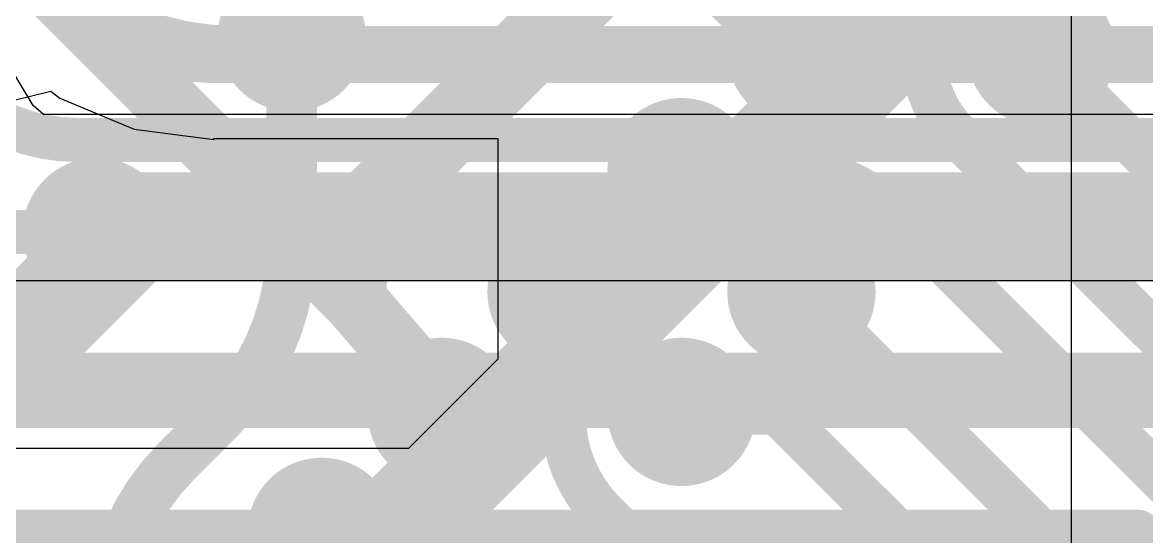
# Model space of a CAD drawing. Header units: inches. Extents: x -6 to 283, y -12 to 154.
# Drawn here: x 54.692 to 57.343, y 0.204 to 1.416 of the extents above; entities that cross this region are included whole.
import ezdxf

# ---------------------------------------------------------------- set-up
doc = ezdxf.new("R2010")
doc.units = ezdxf.units.IN
for name, color, linetype in [('Bottom Layer', 5, 'Continuous'), ('PWR-1', 156, 'Continuous'), ('PWR-2', 130, 'Continuous'), ('Signal L1', 76, 'Continuous'), ('Signal L2', 6, 'Continuous'), ('Top Layer', 1, 'Continuous'), ('Top Overlay', 2, 'Continuous'), ('Top Paste', 8, 'Continuous'), ('Top Solder', 216, 'Continuous')]:
    doc.layers.add(name, color=color, linetype=linetype)

# ---------------------------------------------------------------- blocks, each defined once
blk = doc.blocks.new('BGA_565_15_5_14_4__57')
at = {"layer": 'Top Layer'}
h = blk.add_hatch(color=1, dxfattribs=at)
edge = h.paths.add_edge_path()
edge.add_arc((2.99999908, 6.7999991), 0.12499848, 0, 360)
h = blk.add_hatch(color=1, dxfattribs=at)
edge = h.paths.add_edge_path()
edge.add_arc((3.80000002, 6.7999991), 0.12499848, 0, 360)
h = blk.add_hatch(color=1, dxfattribs=at)
edge = h.paths.add_edge_path()
edge.add_arc((4.19999922, 6.7999991), 0.12499848, 0, 360)
h = blk.add_hatch(color=1, dxfattribs=at)
edge = h.paths.add_edge_path()
edge.add_arc((3.40000082, 6.399999899999999), 0.12499848, 0, 360)
h = blk.add_hatch(color=1, dxfattribs=at)
edge = h.paths.add_edge_path()
edge.add_arc((3.80000002, 6.399999899999999), 0.12499848, 0, 360)
h = blk.add_hatch(color=1, dxfattribs=at)
edge = h.paths.add_edge_path()
edge.add_arc((4.19999922, 6.399999899999999), 0.12499848, 0, 360)
h = blk.add_hatch(color=1, dxfattribs=at)
edge = h.paths.add_edge_path()
edge.add_arc((4.60000096, 6.399999899999999), 0.12499848, 0, 360)
h = blk.add_hatch(color=1, dxfattribs=at)
edge = h.paths.add_edge_path()
edge.add_arc((5.00000016, 6.399999899999999), 0.12499848, 0, 360)
h = blk.add_hatch(color=1, dxfattribs=at)
edge = h.paths.add_edge_path()
edge.add_arc((4.22500044, 5.52500038), 0.12499848, 0, 360)
h = blk.add_hatch(color=1, dxfattribs=at)
edge = h.paths.add_edge_path()
edge.add_arc((4.87499914, 5.52500038), 0.12499848, 0, 360)
at = {"layer": 'Top Paste'}
h = blk.add_hatch(color=8, dxfattribs=at)
edge = h.paths.add_edge_path()
edge.add_arc((2.99999908, 6.7999991), 0.12499848, 0, 360)
h = blk.add_hatch(color=8, dxfattribs=at)
edge = h.paths.add_edge_path()
edge.add_arc((3.80000002, 6.7999991), 0.12499848, 0, 360)
h = blk.add_hatch(color=8, dxfattribs=at)
edge = h.paths.add_edge_path()
edge.add_arc((4.19999922, 6.7999991), 0.12499848, 0, 360)
h = blk.add_hatch(color=8, dxfattribs=at)
edge = h.paths.add_edge_path()
edge.add_arc((3.40000082, 6.399999899999999), 0.12499848, 0, 360)
h = blk.add_hatch(color=8, dxfattribs=at)
edge = h.paths.add_edge_path()
edge.add_arc((3.80000002, 6.399999899999999), 0.12499848, 0, 360)
h = blk.add_hatch(color=8, dxfattribs=at)
edge = h.paths.add_edge_path()
edge.add_arc((4.19999922, 6.399999899999999), 0.12499848, 0, 360)
h = blk.add_hatch(color=8, dxfattribs=at)
edge = h.paths.add_edge_path()
edge.add_arc((4.60000096, 6.399999899999999), 0.12499848, 0, 360)
h = blk.add_hatch(color=8, dxfattribs=at)
edge = h.paths.add_edge_path()
edge.add_arc((5.00000016, 6.399999899999999), 0.12499848, 0, 360)
h = blk.add_hatch(color=8, dxfattribs=at)
edge = h.paths.add_edge_path()
edge.add_arc((4.22500044, 5.52500038), 0.12499848, 0, 360)
h = blk.add_hatch(color=8, dxfattribs=at)
edge = h.paths.add_edge_path()
edge.add_arc((4.87499914, 5.52500038), 0.12499848, 0, 360)
at = {"layer": 'Top Solder'}
h = blk.add_hatch(color=216, dxfattribs=at)
edge = h.paths.add_edge_path()
edge.add_arc((2.99999908, 6.7999991), 0.17499838, 0, 360)
h = blk.add_hatch(color=216, dxfattribs=at)
edge = h.paths.add_edge_path()
edge.add_arc((3.80000002, 6.7999991), 0.17499838, 0, 360)
h = blk.add_hatch(color=216, dxfattribs=at)
edge = h.paths.add_edge_path()
edge.add_arc((4.19999922, 6.7999991), 0.17499838, 0, 360)
h = blk.add_hatch(color=216, dxfattribs=at)
edge = h.paths.add_edge_path()
edge.add_arc((3.40000082, 6.399999899999999), 0.17499838, 0, 360)
h = blk.add_hatch(color=216, dxfattribs=at)
edge = h.paths.add_edge_path()
edge.add_arc((3.80000002, 6.399999899999999), 0.17499838, 0, 360)
h = blk.add_hatch(color=216, dxfattribs=at)
edge = h.paths.add_edge_path()
edge.add_arc((4.19999922, 6.399999899999999), 0.17499838, 0, 360)
h = blk.add_hatch(color=216, dxfattribs=at)
edge = h.paths.add_edge_path()
edge.add_arc((4.60000096, 6.399999899999999), 0.17499838, 0, 360)
h = blk.add_hatch(color=216, dxfattribs=at)
edge = h.paths.add_edge_path()
edge.add_arc((5.00000016, 6.399999899999999), 0.17499838, 0, 360)
h = blk.add_hatch(color=216, dxfattribs=at)
edge = h.paths.add_edge_path()
edge.add_arc((4.22500044, 5.52500038), 0.17499838, 0, 360)
h = blk.add_hatch(color=216, dxfattribs=at)
edge = h.paths.add_edge_path()
edge.add_arc((4.87499914, 5.52500038), 0.17499838, 0, 360)
at = {"layer": 'Top Overlay'}
blk.add_lwpolyline([(7.845000819999999, 7.295799479999999, 0.254, 0.254, 0), (4.219999179999999, 7.295799479999999, 0.254, 0.254, 0)], format="xyseb", dxfattribs=at)
blk.add_lwpolyline([(4.15649918, 7.295799479999999, 0.127, 0.127, 1), (4.28349918, 7.295799479999999, 0.127, 0.127, 1)], format="xyseb", close=True, dxfattribs=at)

msp = doc.modelspace()

# ---------------------------------------------------------------- linework, layer by layer
at = {"layer": 'Bottom Layer'}
for points in [[(55.19506614, 1.35639556, 0.10414, 0.10414, -0.198617162633129), (54.73310364, 1.54743912, 0.10414, 0.10414, 0)], [(55.19506614, 1.35639556, 0.10414, 0.10414, 0), (57.97075274, 1.35639556, 0.10414, 0.10414, 0)], [(54.82170392, 1.13922556, 0.10414, 0.10414, -0.1986702768480497), (54.52930928, 1.26018036, 0.10414, 0.10414, 0)], [(54.82170392, 1.13922556, 0.10414, 0.10414, 0), (57.8386067, 1.13922556, 0.10414, 0.10414, 0)], [(54.40781092, 0.9220555599999999, 0.10414, 0.10414, 0), (57.67907183999999, 0.9220555599999999, 0.10414, 0.10414, 0)], [(51.79632515999999, 0.54852062, 0.1778, 0.1778, 0), (57.53336727999999, 0.54852062, 0.1778, 0.1778, 0)], [(51.42794387999999, 0.21502624, 0.10414, 0.10414, 0), (57.32324324, 0.21502624, 0.10414, 0.10414, 0)], [(57.32324324, 0.21502624, 0.10414, 0.10414, 0), (58.06217749999999, -0.52390802, 0.10414, 0.10414, 0)]]:
    msp.add_lwpolyline(points, format="xyseb", dxfattribs=at)
for points in [[(55.16903113999999, 1.35639556, 0.05207, 0.05207, 1), (55.22110113999999, 1.35639556, 0.05207, 0.05207, 1)], [(55.16903113999999, 1.35639556, 0.05207, 0.05207, 1), (55.22110113999999, 1.35639556, 0.05207, 0.05207, 1)], [(54.79566892, 1.13922556, 0.05207, 0.05207, 1), (54.84773891999999, 1.13922556, 0.05207, 0.05207, 1)], [(54.79566892, 1.13922556, 0.05207, 0.05207, 1), (54.84773891999999, 1.13922556, 0.05207, 0.05207, 1)], [(57.29720824, 0.21502624, 0.05207, 0.05207, 1), (57.34927824, 0.21502624, 0.05207, 0.05207, 1)], [(57.29720824, 0.21502624, 0.05207, 0.05207, 1), (57.34927824, 0.21502624, 0.05207, 0.05207, 1)]]:
    msp.add_lwpolyline(points, format="xyseb", close=True, dxfattribs=at)
at = {"layer": 'PWR-1'}
msp.add_line((57.16551685999999, 6.64059124), (57.16551685999999, -3.77004326), dxfattribs=at)
at = {"layer": 'PWR-2'}
for p, q in [((54.71724134, 1.22077734), (54.65340605999999, 1.32671312)), ((54.74156438, 1.19971058), (54.71724134, 1.22077734)), ((58.34723408, 1.19973852), (54.74156438, 1.19971058)), ((54.6329489, 0.80812386), (69.0357649, 0.8081289399999999))]:
    msp.add_line(p, q, dxfattribs=at)
at = {"layer": 'Signal L1'}
for points in [[(55.32715884, 0.8980322399999999, 0.11938, 0.11938, 0), (55.32715884, 2.30087932, 0.11938, 0.11938, 0)], [(55.51086433999999, 0.15598648, 0.254, 0.254, 0), (56.95458764, 1.59970216, 0.254, 0.254, 0)], [(55.32715629999999, 0.8979306399999999, 0.11938, 0.11938, -0.1991065554760974), (55.15660038, 0.48260254, 0.11938, 0.11938, 0)], [(55.32715375999999, 0.8979306399999999, 0.11938, 0.11938, 0), (55.32715884, 0.8980322399999999, 0.11938, 0.11938, 0)], [(55.05365672, 0.3796538, 0.11938, 0.11938, 0), (55.15660038, 0.48260254, 0.11938, 0.11938, 0)], [(54.90157929999999, 0.01414272, 0.11938, 0.11938, -0.1988791984516976), (55.05365672, 0.3796538, 0.11938, 0.11938, 0)], [(55.27884296, -0.39834312, 0.254, 0.254, -0.1994527109392206), (55.51086433999999, 0.15598648, 0.254, 0.254, 0)]]:
    msp.add_lwpolyline(points, format="xyseb", dxfattribs=at)
for points in [[(55.29730876, 0.8979306399999999, 0.05969, 0.05969, 1), (55.35699876, 0.8979306399999999, 0.05969, 0.05969, 1)], [(55.2973113, 0.8979306399999999, 0.05969, 0.05969, 1), (55.3570013, 0.8979306399999999, 0.05969, 0.05969, 1)], [(55.29731384, 0.8980322399999999, 0.05969, 0.05969, 1), (55.35700384, 0.8980322399999999, 0.05969, 0.05969, 1)], [(55.29731384, 0.8980322399999999, 0.05969, 0.05969, 1), (55.35700384, 0.8980322399999999, 0.05969, 0.05969, 1)], [(55.12675537999999, 0.48260254, 0.05969, 0.05969, 1), (55.18644538, 0.48260254, 0.05969, 0.05969, 1)], [(55.12675537999999, 0.48260254, 0.05969, 0.05969, 1), (55.18644538, 0.48260254, 0.05969, 0.05969, 1)], [(55.02381172, 0.3796538, 0.05969, 0.05969, 1), (55.08350172, 0.3796538, 0.05969, 0.05969, 1)], [(55.02381172, 0.3796538, 0.05969, 0.05969, 1), (55.08350172, 0.3796538, 0.05969, 0.05969, 1)], [(55.44736433999999, 0.15598648, 0.127, 0.127, 1), (55.57436434, 0.15598648, 0.127, 0.127, 1)], [(55.44736433999999, 0.15598648, 0.127, 0.127, 1), (55.57436434, 0.15598648, 0.127, 0.127, 1)]]:
    msp.add_lwpolyline(points, format="xyseb", close=True, dxfattribs=at)
at = {"layer": 'Signal L2'}
for p, q in [((54.62334515999999, 1.22175524), (54.75862809999999, 1.25426724)), ((54.75862809999999, 1.25426724), (54.78043146, 1.2375388)), ((54.78043146, 1.2375388), (54.95540952, 1.1650599)), ((54.95540952, 1.1650599), (55.1431841, 1.14033808)), ((55.1431841, 1.14033808), (55.1431841, 1.14281458)), ((55.1431841, 1.14281458), (55.81283731999999, 1.14281458)), ((55.81283731999999, 1.14281458), (55.81283731999999, 0.62181994)), ((55.81283731999999, 0.62181994), (55.60249738, 0.41148254)), ((55.60249738, 0.41148254), (51.76531176, 0.41148254))]:
    msp.add_line(p, q, dxfattribs=at)
for points in [[(55.1431841, 1.33704584, 0.127, 0.127, -0.198912367379658), (54.76926562, 1.49192742, 0.127, 0.127, 0)], [(55.1431841, 1.33704584, 0.127, 0.127, 0), (59.96573478, 1.33704584, 0.127, 0.127, 0)], [(54.56463052, 0.5434558599999999, 0.254, 0.254, 0), (54.95723831999999, 0.93606366, 0.254, 0.254, 0)], [(54.95723831999999, 0.93606366, 0.254, 0.254, 0), (59.78359391999999, 0.93606366, 0.254, 0.254, 0)]]:
    msp.add_lwpolyline(points, format="xyseb", dxfattribs=at)
for points in [[(55.1114341, 1.33704584, 0.0635, 0.0635, 1), (55.1749341, 1.33704584, 0.0635, 0.0635, 1)], [(55.1114341, 1.33704584, 0.0635, 0.0635, 1), (55.1749341, 1.33704584, 0.0635, 0.0635, 1)], [(54.89373831999999, 0.93606366, 0.127, 0.127, 1), (55.02073832, 0.93606366, 0.127, 0.127, 1)], [(54.89373831999999, 0.93606366, 0.127, 0.127, 1), (55.02073832, 0.93606366, 0.127, 0.127, 1)]]:
    msp.add_lwpolyline(points, format="xyseb", close=True, dxfattribs=at)
at = {"layer": 'Top Layer'}
for points in [[(54.53148606, 1.72970444, 0.1524, 0.1524, 0), (55.31648067999999, 0.9447098199999999, 0.1524, 0.1524, 0)], [(55.49566244, 0.9662210800000001, 0.1778, 0.1778, 0), (56.07987768, 1.55043632, 0.1778, 0.1778, 0)], [(56.33333666, 1.54217878, 0.1778, 0.1778, 0), (56.52923415999999, 1.3462762, 0.1778, 0.1778, 0)], [(56.81208347999999, 1.47786344, 0.10668, 0.10668, 0), (56.81638623999999, 1.33772656, 0.10668, 0.10668, 0)], [(56.897397, 1.14971322, 0.10668, 0.10668, -0.1903107166303152), (56.81638623999999, 1.33772402, 0.10668, 0.10668, 0)], [(57.09492518, 1.34617206, 0.10668, 0.10668, 0), (59.25366102, -0.81256632, 0.10668, 0.10668, 0)], [(56.89739446, 1.14971068, 0.10668, 0.10668, 0), (59.15485756, -1.10775242, 0.10668, 0.10668, 0)], [(56.24639754, 1.06343958, 0.10668, 0.10668, 0), (56.53332102, 1.05923588, 0.10668, 0.10668, 0)], [(56.53332102, 1.05923588, 0.10668, 0.10668, -0.1860300428071431), (56.7192668, 0.98443034, 0.10668, 0.10668, 0)], [(55.49565989999999, 0.9662210800000001, 0.1524, 0.1524, -0.04679410769113598), (55.31648067999999, 0.9447098199999999, 0.1524, 0.1524, 0)], [(55.39722728, 0.86778592, 0.1778, 0.1778, 0), (55.49566244, 0.9662210800000001, 0.1778, 0.1778, 0)], [(55.47382605999999, 0.76196444, 0.1524, 0.1524, -0.05329858787655282), (55.49566244, 0.96621854, 0.1524, 0.1524, 0)], [(56.7192668, 0.98443034, 0.10668, 0.10668, 0), (56.71929219999999, 0.98440494, 0.10668, 0.10668, 0)], [(56.71929219999999, 0.9844023999999999, 0.10668, 0.10668, 0), (56.71929219999999, 0.98440494, 0.10668, 0.10668, 0)], [(56.71929474, 0.98440494, 0.10668, 0.10668, -0.007468555819296864), (56.72529675999999, 0.9786366, 0.10668, 0.10668, 0)], [(55.29140579999999, 0.9443846999999999, 0.1524, 0.1524, 0), (55.36800458, 0.86778592, 0.1524, 0.1524, 0)], [(56.72529421999999, 0.9786340599999999, 0.10668, 0.10668, 0), (56.73978492000001, 0.9786340599999999, 0.10668, 0.10668, 0)], [(56.73978492000001, 0.9786340599999999, 0.10668, 0.10668, 0), (59.13039736, -1.41197838, 0.10668, 0.10668, 0)], [(55.36800458, 0.86778592, 0.1524, 0.1524, 0), (55.47382605999999, 0.76196444, 0.1524, 0.1524, 0)], [(55.47382605999999, 0.76196444, 0.1524, 0.1524, 0), (55.69056933999999, 0.51048158, 0.1524, 0.1524, 0)], [(55.96355584, 0.6293358, 0.10668, 0.10668, 0), (55.96355584, 0.78059788, 0.10668, 0.10668, 0)], [(56.52923924, 0.78059788, 0.10414, 0.10414, 0), (58.97555388, -1.66571676, 0.10414, 0.10414, 0)], [(55.96355584, 0.6293358, 0.10668, 0.10668, 0), (55.9678586, 0.48919892, 0.10668, 0.10668, 0)], [(56.06357088, 0.25784556, 0.10668, 0.10668, -0.1986857575393888), (55.9678586, 0.48919892, 0.10668, 0.10668, 0)], [(56.24638992, 0.4976342599999999, 0.10668, 0.10668, 0), (56.47159648, 0.4976342599999999, 0.10668, 0.10668, 0)], [(56.47159648, 0.4976342599999999, 0.10668, 0.10668, 0), (58.95255672, -1.98332598, 0.10668, 0.10668, 0)], [(56.06357088, 0.25784556, 0.10668, 0.10668, 0), (56.49383418, -0.17241774, 0.10668, 0.10668, 0)], [(56.06377154, 0.2576449, 0.10668, 0.10668, -0.0002166448599230183), (56.06357088, 0.25784556, 0.10668, 0.10668, 0)], [(55.3978699, 0.21491194, 0.10668, 0.10668, 0), (55.68479338, 0.21070824, 0.10668, 0.10668, 0)], [(55.68479338, 0.21070824, 0.10668, 0.10668, -0.1860300428071431), (55.87073916, 0.1359027, 0.10668, 0.10668, 0)]]:
    msp.add_lwpolyline(points, format="xyseb", dxfattribs=at)
for points in [[(56.48478416, 1.3462762, 0.08889999999999999, 0.08889999999999999, 1), (56.57368415999999, 1.3462762, 0.08889999999999999, 0.08889999999999999, 1)], [(56.78971624, 1.33772656, 0.05333999999999999, 0.05333999999999999, 1), (56.84305624, 1.33772656, 0.05333999999999999, 0.05333999999999999, 1)], [(56.78971624, 1.33772402, 0.05333999999999999, 0.05333999999999999, 1), (56.84305624, 1.33772402, 0.05333999999999999, 0.05333999999999999, 1)], [(57.06825518, 1.34617206, 0.05333999999999999, 0.05333999999999999, 1), (57.12159518, 1.34617206, 0.05333999999999999, 0.05333999999999999, 1)], [(56.87072445999999, 1.14971068, 0.05333999999999999, 0.05333999999999999, 1), (56.92406445999999, 1.14971068, 0.05333999999999999, 0.05333999999999999, 1)], [(56.870727, 1.14971322, 0.05333999999999999, 0.05333999999999999, 1), (56.924067, 1.14971322, 0.05333999999999999, 0.05333999999999999, 1)], [(56.21972753999999, 1.06343958, 0.05333999999999999, 0.05333999999999999, 1), (56.27306753999999, 1.06343958, 0.05333999999999999, 0.05333999999999999, 1)], [(56.50665101999999, 1.05923588, 0.05333999999999999, 0.05333999999999999, 1), (56.55999101999999, 1.05923588, 0.05333999999999999, 0.05333999999999999, 1)], [(56.50665101999999, 1.05923588, 0.05333999999999999, 0.05333999999999999, 1), (56.55999101999999, 1.05923588, 0.05333999999999999, 0.05333999999999999, 1)], [(55.45121243999999, 0.9662210800000001, 0.08889999999999999, 0.08889999999999999, 1), (55.54011244, 0.9662210800000001, 0.08889999999999999, 0.08889999999999999, 1)], [(55.45121243999999, 0.9662210800000001, 0.08889999999999999, 0.08889999999999999, 1), (55.54011244, 0.9662210800000001, 0.08889999999999999, 0.08889999999999999, 1)], [(55.45755989999999, 0.9662210800000001, 0.0762, 0.0762, 1), (55.53375989999999, 0.9662210800000001, 0.0762, 0.0762, 1)], [(55.45756244, 0.96621854, 0.0762, 0.0762, 1), (55.53376244, 0.96621854, 0.0762, 0.0762, 1)], [(56.6925968, 0.98443034, 0.05333999999999999, 0.05333999999999999, 1), (56.7459368, 0.98443034, 0.05333999999999999, 0.05333999999999999, 1)], [(56.6925968, 0.98443034, 0.05333999999999999, 0.05333999999999999, 1), (56.7459368, 0.98443034, 0.05333999999999999, 0.05333999999999999, 1)], [(56.6926222, 0.98440494, 0.05333999999999999, 0.05333999999999999, 1), (56.7459622, 0.98440494, 0.05333999999999999, 0.05333999999999999, 1)], [(56.6926222, 0.98440494, 0.05333999999999999, 0.05333999999999999, 1), (56.7459622, 0.98440494, 0.05333999999999999, 0.05333999999999999, 1)], [(56.6926222, 0.9844023999999999, 0.05333999999999999, 0.05333999999999999, 1), (56.7459622, 0.9844023999999999, 0.05333999999999999, 0.05333999999999999, 1)], [(56.69262473999999, 0.98440494, 0.05333999999999999, 0.05333999999999999, 1), (56.74596474, 0.98440494, 0.05333999999999999, 0.05333999999999999, 1)], [(55.25330579999999, 0.9443846999999999, 0.0762, 0.0762, 1), (55.32950579999999, 0.9443846999999999, 0.0762, 0.0762, 1)], [(55.27838068000001, 0.9447098199999999, 0.0762, 0.0762, 1), (55.35458067999999, 0.9447098199999999, 0.0762, 0.0762, 1)], [(55.27838068000001, 0.9447098199999999, 0.0762, 0.0762, 1), (55.35458067999999, 0.9447098199999999, 0.0762, 0.0762, 1)], [(56.69862422, 0.9786340599999999, 0.05333999999999999, 0.05333999999999999, 1), (56.75196422, 0.9786340599999999, 0.05333999999999999, 0.05333999999999999, 1)], [(56.69862676, 0.9786366, 0.05333999999999999, 0.05333999999999999, 1), (56.75196675999999, 0.9786366, 0.05333999999999999, 0.05333999999999999, 1)], [(56.71311492, 0.9786340599999999, 0.05333999999999999, 0.05333999999999999, 1), (56.76645491999999, 0.9786340599999999, 0.05333999999999999, 0.05333999999999999, 1)], [(56.71311492, 0.9786340599999999, 0.05333999999999999, 0.05333999999999999, 1), (56.76645491999999, 0.9786340599999999, 0.05333999999999999, 0.05333999999999999, 1)], [(55.35277728, 0.86778592, 0.08889999999999999, 0.08889999999999999, 1), (55.44167727999999, 0.86778592, 0.08889999999999999, 0.08889999999999999, 1)], [(55.32990458, 0.86778592, 0.0762, 0.0762, 1), (55.40610458, 0.86778592, 0.0762, 0.0762, 1)], [(55.32990458, 0.86778592, 0.0762, 0.0762, 1), (55.40610458, 0.86778592, 0.0762, 0.0762, 1)], [(55.43572606, 0.76196444, 0.0762, 0.0762, 1), (55.51192605999999, 0.76196444, 0.0762, 0.0762, 1)], [(55.43572606, 0.76196444, 0.0762, 0.0762, 1), (55.51192605999999, 0.76196444, 0.0762, 0.0762, 1)], [(55.43572606, 0.76196444, 0.0762, 0.0762, 1), (55.51192605999999, 0.76196444, 0.0762, 0.0762, 1)], [(55.93688584, 0.78059788, 0.05333999999999999, 0.05333999999999999, 1), (55.99022583999999, 0.78059788, 0.05333999999999999, 0.05333999999999999, 1)], [(56.50320424, 0.78059788, 0.05207, 0.05207, 1), (56.55527424, 0.78059788, 0.05207, 0.05207, 1)], [(55.93688584, 0.6293358, 0.05333999999999999, 0.05333999999999999, 1), (55.99022583999999, 0.6293358, 0.05333999999999999, 0.05333999999999999, 1)], [(55.93688584, 0.6293358, 0.05333999999999999, 0.05333999999999999, 1), (55.99022583999999, 0.6293358, 0.05333999999999999, 0.05333999999999999, 1)], [(55.65246934, 0.51048158, 0.0762, 0.0762, 1), (55.72866934, 0.51048158, 0.0762, 0.0762, 1)], [(55.94118859999999, 0.48919892, 0.05333999999999999, 0.05333999999999999, 1), (55.9945286, 0.48919892, 0.05333999999999999, 0.05333999999999999, 1)], [(55.94118859999999, 0.48919892, 0.05333999999999999, 0.05333999999999999, 1), (55.9945286, 0.48919892, 0.05333999999999999, 0.05333999999999999, 1)], [(56.21971992, 0.4976342599999999, 0.05333999999999999, 0.05333999999999999, 1), (56.27305991999999, 0.4976342599999999, 0.05333999999999999, 0.05333999999999999, 1)], [(56.44492648, 0.4976342599999999, 0.05333999999999999, 0.05333999999999999, 1), (56.49826648, 0.4976342599999999, 0.05333999999999999, 0.05333999999999999, 1)], [(56.44492648, 0.4976342599999999, 0.05333999999999999, 0.05333999999999999, 1), (56.49826648, 0.4976342599999999, 0.05333999999999999, 0.05333999999999999, 1)], [(56.03690088, 0.25784556, 0.05333999999999999, 0.05333999999999999, 1), (56.09024088, 0.25784556, 0.05333999999999999, 0.05333999999999999, 1)], [(56.03690088, 0.25784556, 0.05333999999999999, 0.05333999999999999, 1), (56.09024088, 0.25784556, 0.05333999999999999, 0.05333999999999999, 1)], [(56.03690088, 0.25784556, 0.05333999999999999, 0.05333999999999999, 1), (56.09024088, 0.25784556, 0.05333999999999999, 0.05333999999999999, 1)], [(56.03710153999999, 0.2576449, 0.05333999999999999, 0.05333999999999999, 1), (56.09044153999999, 0.2576449, 0.05333999999999999, 0.05333999999999999, 1)], [(55.3711999, 0.21491194, 0.05333999999999999, 0.05333999999999999, 1), (55.4245399, 0.21491194, 0.05333999999999999, 0.05333999999999999, 1)], [(55.65812338, 0.21070824, 0.05333999999999999, 0.05333999999999999, 1), (55.71146338, 0.21070824, 0.05333999999999999, 0.05333999999999999, 1)], [(55.65812338, 0.21070824, 0.05333999999999999, 0.05333999999999999, 1), (55.71146338, 0.21070824, 0.05333999999999999, 0.05333999999999999, 1)]]:
    msp.add_lwpolyline(points, format="xyseb", close=True, dxfattribs=at)

# ---------------------------------------------------------------- block references
at = {"rotation": 225}
msp.add_blockref('BGA_565_15_5_14_4__57', (54.40792014, 8.2759296), dxfattribs=at)

doc.saveas('drawing.dxf')
